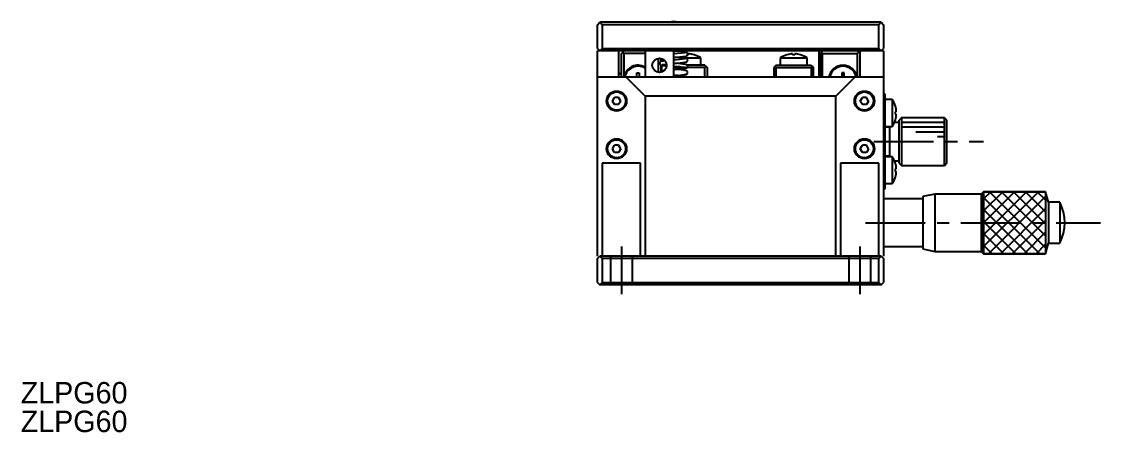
# Model space of a CAD drawing. Extents: x -28 to 401, y 14 to 263.
# Drawn here: x -28.4 to 197.9, y 13.7 to 99.8 of the extents above; entities that cross this region are included whole.
import ezdxf

# ---------------------------------------------------------------- set-up
doc = ezdxf.new("R2010")
doc.units = 0
doc.header["$LTSCALE"] = 10
doc.linetypes.add('CENTER', pattern=[2, 1.25, -0.25, 0.25, -0.25])
doc.linetypes.add('DASHED', pattern=[3.5, 2, -1.5])
doc.layers.get('0').update_dxf_attribs({"linetype": 'CONTINUOUS'})
doc.layers.add('CENTER', color=1, linetype='CENTER')
doc.styles.get("Standard").update_dxf_attribs({"font": 'FGP教科書体NT-M'})

msp = doc.modelspace()

# ---------------------------------------------------------------- linework, layer by layer
at = {"color": 7, "linetype": 'CONTINUOUS'}
for p, q in [((92.43124, 99.147625), (92.93124, 99.647625)), ((93.43124, 99.147625), (92.93124, 99.647625)), ((151.93124, 99.647625), (92.93124, 99.647625)), ((151.93124, 99.647625), (151.43124, 99.147625)), ((151.93124, 99.647625), (152.43124, 99.147625)), ((92.43124, 94.147625), (92.43124, 99.147625)), ((93.43124, 99.147625), (93.43124, 94.147625)), ((151.43124, 99.147625), (93.43124, 99.147625)), ((151.43124, 94.147625), (151.43124, 99.147625)), ((152.43124, 99.147625), (152.43124, 94.147625)), ((92.43124, 94.147625), (92.93124, 93.647625)), ((92.43124, 50.647625), (92.43124, 93.647625)), ((152.43124, 93.647625), (92.43124, 93.647625)), ((92.93124, 93.647625), (93.43124, 94.147625)), ((93.43124, 94.147625), (151.43124, 94.147625)), ((96.93124, 88.147625), (96.93124, 93.647625)), ((97.43124, 93.147625), (97.93124, 93.647625)), ((97.43124, 88.147625), (97.43124, 93.147625)), ((97.93124, 93.147625), (97.68124, 93.397625)), ((102.43124, 93.147625), (97.93124, 93.147625)), ((97.93124, 93.147625), (97.93124, 88.147625)), ((102.43124, 93.647625), (102.43124, 88.147625)), ((108.431201, 93.584349), (109.225167, 93.647616)), ((108.43124, 88.147625), (108.43124, 93.647625)), ((110.818913, 93.253314), (108.431378, 93.010629)), ((111.1066, 93.321206), (111.004157, 93.359231)), ((111.223525, 93.24772), (111.1066, 93.321206)), ((111.301938, 93.159372), (111.223525, 93.24772)), ((111.275326, 92.7606), (111.327761, 92.849605)), ((111.346522, 93.062485), (111.301938, 93.159372)), ((111.54124, 92.840829), (111.32613, 92.846814)), ((111.327761, 92.849605), (111.355516, 92.952476)), ((111.355516, 92.952476), (111.346522, 93.062485)), ((111.54124, 93.034086), (111.54124, 92.840829)), ((112.683388, 92.846998), (112.680379, 92.840829)), ((132.182101, 92.840829), (132.179093, 92.846998)), ((133.32124, 92.840829), (133.32124, 93.034086)), ((133.84124, 92.840829), (133.32124, 92.840829)), ((133.84124, 93.034086), (133.84124, 92.840829)), ((134.983388, 92.846998), (134.980379, 92.840829)), ((138.93124, 88.147625), (138.93124, 93.647625)), ((139.13124, 93.147625), (139.63124, 93.647625)), ((139.13124, 93.147625), (139.13124, 88.147625)), ((139.63124, 93.147625), (139.38124, 93.397625)), ((139.63124, 93.147625), (146.93124, 93.147625)), ((139.63124, 88.147625), (139.63124, 93.147625)), ((147.43124, 93.147625), (146.93124, 93.647625)), ((146.93124, 93.147625), (147.18124, 93.397625)), ((146.93124, 93.147625), (146.93124, 88.147625)), ((147.43124, 93.647625), (147.43124, 88.147625)), ((151.43124, 94.147625), (151.93124, 93.647625)), ((151.93124, 93.647625), (152.43124, 94.147625)), ((152.43124, 93.647625), (152.43124, 50.647625)), ((105.23124, 89.161302), (105.23124, 92.133946)), ((105.46653, 91.139111), (105.463179, 91.019838)), ((105.463179, 91.019838), (105.496333, 90.919461)), ((105.510514, 91.241737), (105.46653, 91.139111)), ((105.496333, 90.919461), (105.561307, 90.823017)), ((105.577082, 91.322818), (105.510514, 91.241737)), ((105.525457, 92.144522), (105.595396, 92.064463)), ((105.561307, 90.823017), (105.642547, 90.750575)), ((105.66163, 91.386838), (105.577082, 91.322818)), ((105.595396, 92.064463), (105.686742, 92.002545)), ((105.642547, 90.750575), (105.753568, 90.693358)), ((105.761485, 91.433255), (105.66163, 91.386838)), ((105.686742, 92.002545), (105.78254, 91.964186)), ((105.73124, 91.982804), (105.73124, 91.421424)), ((105.73124, 90.702332), (105.73124, 89.178328)), ((105.93124, 91.480321), (105.93124, 91.924586)), ((105.93124, 89.233771), (105.93124, 90.64464)), ((106.010848, 90.798085), (106.908051, 90.907679)), ((110.815216, 91.977049), (108.431365, 91.735604)), ((110.435499, 92.190088), (114.08124, 92.190088)), ((110.973762, 90.778865), (110.870871, 90.83495)), ((110.986837, 90.779739), (110.973771, 90.778776)), ((111.109562, 92.046667), (110.974802, 92.096944)), ((110.999819, 90.780064), (110.986837, 90.779739)), ((111.012696, 90.779784), (110.999819, 90.780064)), ((111.00387, 92.586618), (111.106693, 92.624562)), ((111.025453, 90.77893), (111.012696, 90.779784)), ((111.038073, 90.777534), (111.025453, 90.77893)), ((111.05054, 90.775623), (111.038073, 90.777534)), ((111.062841, 90.773229), (111.05054, 90.775623)), ((111.074962, 90.770377), (111.062841, 90.773229)), ((111.069794, 91.333903), (111.166478, 91.383529)), ((111.090821, 90.76591), (111.074962, 90.770377)), ((111.10631, 90.760739), (111.090821, 90.76591)), ((111.121406, 90.754924), (111.10631, 90.760739)), ((111.106693, 92.624562), (111.19516, 92.679176)), ((111.246762, 91.952006), (111.109562, 92.046667)), ((111.136086, 90.748518), (111.121406, 90.754924)), ((111.150332, 90.741576), (111.136086, 90.748518)), ((111.164125, 90.734148), (111.150332, 90.741576)), ((111.180059, 90.724659), (111.164125, 90.734148)), ((111.166478, 91.383529), (111.254684, 91.460683)), ((111.195301, 90.714618), (111.180059, 90.724659)), ((111.19516, 92.679176), (111.275326, 92.7606)), ((111.209832, 90.704098), (111.195301, 90.714618)), ((111.223642, 90.693169), (111.209832, 90.704098)), ((111.236719, 90.681895), (111.223642, 90.693169)), ((111.249061, 90.670337), (111.236719, 90.681895)), ((111.313123, 91.866301), (111.246762, 91.952006)), ((111.260664, 90.658552), (111.249061, 90.670337)), ((111.254684, 91.460683), (111.312989, 91.544149)), ((111.27153, 90.646592), (111.260664, 90.658552)), ((114.93124, 90.647625), (111.270591, 90.647625)), ((111.281664, 90.634506), (111.27153, 90.646592)), ((111.291073, 90.622341), (111.281664, 90.634506)), ((111.299768, 90.610139), (111.291073, 90.622341)), ((111.30776, 90.597939), (111.299768, 90.610139)), ((111.315065, 90.585776), (111.30776, 90.597939)), ((111.312989, 91.544149), (111.352133, 91.653943)), ((111.351507, 91.766965), (111.313123, 91.866301)), ((111.321699, 90.573684), (111.315065, 90.585776)), ((111.327681, 90.561694), (111.321699, 90.573684)), ((111.333032, 90.549833), (111.327681, 90.561694)), ((111.337773, 90.538127), (111.333032, 90.549833)), ((111.341927, 90.526599), (111.337773, 90.538127)), ((111.34552, 90.51527), (111.341927, 90.526599)), ((111.352133, 91.653943), (111.351507, 91.766965)), ((114.08124, 90.647625), (114.08124, 92.190088)), ((114.93124, 90.647625), (115.43124, 90.147625)), ((129.93124, 90.647625), (129.43124, 90.147625)), ((129.93124, 90.647625), (137.23124, 90.647625)), ((130.78124, 92.190088), (136.38124, 92.190088)), ((130.78124, 92.190088), (130.78124, 90.647625)), ((136.38124, 90.647625), (136.38124, 92.190088)), ((137.23124, 90.647625), (137.73124, 90.147625)), ((97.43124, 88.647625), (96.93124, 89.147625)), ((100.67124, 89.046764), (101.19124, 89.046764)), ((100.67124, 88.147625), (100.67124, 89.046764)), ((101.19124, 89.046764), (101.19124, 88.147625)), ((106.002771, 89.519376), (106.498894, 89.594689)), ((110.881992, 90.147625), (108.43124, 90.147625)), ((110.946615, 90.024254), (111.040208, 90.073982)), ((110.974268, 88.754466), (111.097029, 88.799417)), ((111.003335, 90.111588), (111.040486, 90.084197)), ((111.040208, 90.073982), (111.041092, 90.081065)), ((111.040486, 90.084197), (111.055527, 90.085451)), ((111.055527, 90.085451), (111.070221, 90.087495)), ((111.070221, 90.087495), (111.084553, 90.09027)), ((111.189498, 89.450751), (111.080664, 89.511125)), ((111.084553, 90.09027), (111.098511, 90.093719)), ((111.097029, 88.799417), (111.217495, 88.876544)), ((111.098511, 90.093719), (111.112083, 90.097787)), ((111.112083, 90.097787), (111.125261, 90.102422)), ((111.125261, 90.102422), (111.140544, 90.108663)), ((111.140544, 90.108663), (111.155237, 90.115568)), ((111.155237, 90.115568), (111.169334, 90.123062)), ((111.169334, 90.123062), (111.18283, 90.131072)), ((111.18283, 90.131072), (111.195722, 90.139532)), ((111.281804, 89.362637), (111.189498, 89.450751)), ((111.195722, 90.139532), (111.209447, 90.149464)), ((114.93124, 90.147625), (111.206905, 90.147625)), ((111.209447, 90.149464), (111.222419, 90.159798)), ((111.217495, 88.876544), (111.286102, 88.951345)), ((111.222419, 90.159798), (111.234646, 90.170458)), ((111.234646, 90.170458), (111.246138, 90.181374)), ((111.246138, 90.181374), (111.256907, 90.19248)), ((111.256907, 90.19248), (111.266796, 90.203515)), ((111.266796, 90.203515), (111.27602, 90.214624)), ((111.27602, 90.214624), (111.284596, 90.225758)), ((111.340759, 89.256402), (111.281804, 89.362637)), ((111.284596, 90.225758), (111.292544, 90.236874)), ((111.286102, 88.951345), (111.335629, 89.044068)), ((111.292544, 90.236874), (111.298161, 90.245259)), ((111.298161, 90.245259), (111.30344, 90.253595)), ((111.30344, 90.253595), (111.30839, 90.261867)), ((111.30839, 90.261867), (111.313022, 90.27006)), ((111.313022, 90.27006), (111.317348, 90.278163)), ((111.317348, 90.278163), (111.321376, 90.286164)), ((111.321376, 90.286164), (111.324602, 90.292933)), ((111.324602, 90.292933), (111.327624, 90.299612)), ((111.327624, 90.299612), (111.330451, 90.306196)), ((111.330451, 90.306196), (111.333089, 90.312679)), ((111.333089, 90.312679), (111.335546, 90.319057)), ((111.335546, 90.319057), (111.337828, 90.325325)), ((111.335629, 89.044068), (111.357363, 89.15571)), ((111.337828, 90.325325), (111.339943, 90.331479)), ((111.339943, 90.331479), (111.343262, 90.341962)), ((111.357363, 89.15571), (111.340759, 89.256402)), ((111.343262, 90.341962), (111.346127, 90.352066)), ((111.348577, 90.504159), (111.34552, 90.51527)), ((111.346127, 90.352066), (111.348574, 90.361775)), ((111.348574, 90.361775), (111.350639, 90.371076)), ((111.351125, 90.493282), (111.348577, 90.504159)), ((111.350639, 90.371076), (111.352356, 90.379959)), ((111.353191, 90.482656), (111.351125, 90.493282)), ((111.352356, 90.379959), (111.353814, 90.388784)), ((111.354803, 90.472292), (111.353191, 90.482656)), ((111.353814, 90.388784), (111.355088, 90.398122)), ((111.355989, 90.462204), (111.354803, 90.472292)), ((111.355088, 90.398122), (111.356128, 90.407976)), ((111.35678, 90.452401), (111.355989, 90.462204)), ((111.356128, 90.407976), (111.356754, 90.416227)), ((111.356754, 90.416227), (111.357166, 90.4248)), ((111.357215, 90.442894), (111.35678, 90.452401)), ((111.357166, 90.4248), (111.357331, 90.433691)), ((111.357331, 90.433691), (111.357215, 90.442894)), ((115.18124, 90.397625), (114.93124, 90.147625)), ((114.93124, 88.147625), (114.93124, 90.147625)), ((115.43124, 90.147625), (115.43124, 88.147625)), ((129.43124, 90.147625), (129.43124, 88.147625)), ((129.68124, 90.397625), (129.93124, 90.147625)), ((129.93124, 90.147625), (137.23124, 90.147625)), ((129.93124, 88.147625), (129.93124, 90.147625)), ((137.23124, 90.147625), (137.48124, 90.397625)), ((137.23124, 90.147625), (137.23124, 88.147625)), ((137.73124, 88.147625), (137.73124, 90.147625)), ((144.19124, 89.046764), (143.67124, 89.046764)), ((143.67124, 89.046764), (143.67124, 88.147625)), ((144.19124, 88.147625), (144.19124, 89.046764)), ((152.43124, 88.147625), (92.43124, 88.147625)), ((102.43124, 84.147625), (98.43124, 88.147625)), ((111.134463, 88.210699), (111.037153, 88.252048)), ((111.22555, 88.147679), (111.134463, 88.210699)), ((146.43124, 88.147625), (142.43124, 84.147625)), ((95.565215, 83.147625), (95.998228, 83.897625)), ((96.864253, 83.897625), (95.998228, 83.897625)), ((97.297266, 83.147625), (96.864253, 83.897625)), ((102.43124, 84.147625), (102.43124, 50.647625)), ((142.43124, 84.147625), (102.43124, 84.147625)), ((142.43124, 50.647625), (142.43124, 84.147625)), ((147.565215, 83.147625), (147.998228, 83.897625)), ((148.864253, 83.897625), (147.998228, 83.897625)), ((149.297266, 83.147625), (148.864253, 83.897625)), ((152.73124, 84.647625), (152.43124, 84.647625)), ((152.73124, 84.647625), (152.73124, 64.647625)), ((95.998228, 82.397625), (95.565215, 83.147625)), ((96.864253, 82.397625), (95.998228, 82.397625)), ((97.297266, 83.147625), (96.864253, 82.397625)), ((147.998228, 82.397625), (147.565215, 83.147625)), ((148.864253, 82.397625), (147.998228, 82.397625)), ((149.297266, 83.147625), (148.864253, 82.397625)), ((154.273703, 83.447625), (152.73124, 83.447625)), ((154.273703, 83.447625), (154.273703, 77.847625)), ((154.924445, 82.046764), (154.930613, 82.049772)), ((154.924445, 80.907625), (155.117702, 80.907625)), ((154.924445, 80.387625), (154.924445, 80.907625)), ((155.117702, 80.387625), (154.924445, 80.387625)), ((154.930613, 79.245477), (154.924445, 79.248486)), ((156.23124, 79.647625), (155.73124, 79.147625)), ((156.23124, 79.647625), (156.23124, 69.647625)), ((164.23124, 79.647625), (156.23124, 79.647625)), ((164.23124, 79.622562), (164.23124, 79.647625)), ((165.23124, 79.622562), (164.23124, 79.622562)), ((165.73124, 79.119761), (165.23124, 79.622562)), ((165.23124, 69.672688), (165.23124, 79.622562)), ((152.73124, 77.847625), (154.273703, 77.847625)), ((153.73124, 77.647625), (152.73124, 77.647625)), ((153.73124, 71.447625), (153.73124, 77.847625)), ((155.73124, 78.647625), (154.713816, 78.647625)), ((155.73124, 70.147625), (155.73124, 79.147625)), ((165.73124, 70.175489), (165.73124, 79.119761)), ((95.565215, 73.147625), (95.998228, 73.897625)), ((95.998228, 72.397625), (95.565215, 73.147625)), ((96.864253, 73.897625), (95.998228, 73.897625)), ((97.297266, 73.147625), (96.864253, 73.897625)), ((97.297266, 73.147625), (96.864253, 72.397625)), ((147.565215, 73.147625), (147.998228, 73.897625)), ((147.998228, 72.397625), (147.565215, 73.147625)), ((148.864253, 73.897625), (147.998228, 73.897625)), ((149.297266, 73.147625), (148.864253, 73.897625)), ((149.297266, 73.147625), (148.864253, 72.397625)), ((96.864253, 72.397625), (95.998228, 72.397625)), ((148.864253, 72.397625), (147.998228, 72.397625)), ((152.73124, 71.647625), (153.73124, 71.647625)), ((154.273703, 71.447625), (152.73124, 71.447625)), ((154.273703, 71.447625), (154.273703, 65.847625)), ((154.713816, 70.647625), (155.73124, 70.647625)), ((165.23124, 69.672688), (165.73124, 70.175489)), ((101.43124, 70.147625), (93.43124, 70.147625)), ((93.43124, 70.147625), (93.43124, 50.647625)), ((101.43124, 50.647625), (101.43124, 70.147625)), ((151.43124, 70.147625), (143.43124, 70.147625)), ((143.43124, 70.147625), (143.43124, 50.647625)), ((151.43124, 50.647625), (151.43124, 70.147625)), ((154.924445, 70.046764), (154.930613, 70.049772)), ((154.924445, 68.907625), (155.117702, 68.907625)), ((154.924445, 68.387625), (154.924445, 68.907625)), ((155.117702, 68.387625), (154.924445, 68.387625)), ((155.73124, 70.147625), (156.23124, 69.647625)), ((156.23124, 69.647625), (164.23124, 69.647625)), ((164.23124, 69.672688), (165.23124, 69.672688)), ((164.23124, 69.647625), (164.23124, 69.672688)), ((152.73124, 65.847625), (154.273703, 65.847625)), ((154.930613, 67.245477), (154.924445, 67.248486)), ((152.73124, 64.647625), (152.43124, 64.647625)), ((163.181239, 63.647621), (160.68124, 63.147622)), ((163.181239, 63.647621), (163.181239, 51.647629)), ((172.931244, 63.647621), (163.181239, 63.647621)), ((173.431246, 64.147624), (172.931244, 63.647621)), ((172.931244, 63.647621), (172.931244, 51.647629)), ((173.431246, 64.147624), (173.431246, 51.147626)), ((186.431247, 64.147624), (173.431246, 64.147624)), ((186.431247, 64.147624), (186.431247, 51.147626)), ((187.020735, 61.947625), (186.431247, 64.147624)), ((160.68124, 62.647625), (152.43124, 62.647625)), ((160.68124, 63.147622), (160.68124, 52.147628)), ((187.020735, 61.947625), (187.020735, 53.347625)), ((189.431246, 61.947625), (187.020735, 61.947625)), ((189.431246, 61.947625), (189.431246, 53.347625)), ((152.43124, 52.647625), (160.68124, 52.647625)), ((160.68124, 52.147628), (163.181239, 51.647629)), ((186.431247, 51.147626), (187.020735, 53.347625)), ((187.020735, 53.347625), (189.431246, 53.347625)), ((92.43124, 50.147625), (92.93124, 50.647625)), ((92.43124, 45.147625), (92.43124, 50.147625)), ((93.43124, 50.147625), (92.93124, 50.647625)), ((151.93124, 50.647625), (92.93124, 50.647625)), ((93.43124, 50.147625), (93.43124, 45.147625)), ((151.43124, 50.147625), (93.43124, 50.147625)), ((151.93124, 50.647625), (151.43124, 50.147625)), ((151.43124, 45.147625), (151.43124, 50.147625)), ((151.93124, 50.647625), (152.43124, 50.147625)), ((152.43124, 50.147625), (152.43124, 45.147625)), ((163.181239, 51.647629), (172.931244, 51.647629)), ((172.931244, 51.647629), (173.431246, 51.147626)), ((173.431246, 51.147626), (186.431247, 51.147626)), ((92.43124, 45.147625), (92.93124, 44.647625)), ((92.93124, 44.647625), (93.43124, 45.147625)), ((151.93124, 44.647625), (92.93124, 44.647625)), ((93.43124, 45.147625), (151.43124, 45.147625)), ((151.43124, 45.147625), (151.93124, 44.647625)), ((151.93124, 44.647625), (152.43124, 45.147625))]:
    msp.add_line(p, q, dxfattribs=at)
at = {"color": 3, "linetype": 'CONTINUOUS'}
for p, q in [((165.23124, 78.647625), (156.23124, 78.647625)), ((165.23124, 77.647625), (156.23124, 77.647625)), ((165.23124, 76.647625), (159.23124, 76.647625)), ((165.23124, 75.647625), (163.73124, 75.647625)), ((173.431246, 62.637741), (174.941129, 64.147624)), ((173.431246, 60.137741), (177.441129, 64.147624)), ((173.431246, 57.637741), (179.941129, 64.147624)), ((173.431246, 55.137741), (182.441129, 64.147624)), ((173.431246, 52.637741), (184.941129, 64.147624)), ((174.696383, 64.147624), (186.431247, 52.412759)), ((177.196383, 64.147624), (186.431247, 54.912759)), ((179.696383, 64.147624), (186.431247, 57.412759)), ((182.196383, 64.147624), (186.431247, 59.912759)), ((184.696383, 64.147624), (186.431247, 62.412759)), ((173.431246, 62.91276), (185.196381, 51.147626)), ((174.441131, 51.147626), (186.431247, 63.137742)), ((173.431246, 60.41276), (182.696381, 51.147626)), ((176.941131, 51.147626), (186.431247, 60.637742)), ((173.431246, 57.91276), (180.196381, 51.147626)), ((179.441131, 51.147626), (186.431247, 58.137742)), ((173.431246, 55.41276), (177.696381, 51.147626)), ((181.941131, 51.147626), (186.431247, 55.637742)), ((173.431246, 52.91276), (175.196381, 51.147626)), ((184.441131, 51.147626), (186.431247, 53.137742))]:
    msp.add_line(p, q, dxfattribs=at)
at = {"color": 3, "linetype": 'DASHED'}
for p, q in [((173.431246, 51.147626), (173.431246, 64.147624)), ((173.431246, 64.147624), (186.431247, 64.147624)), ((186.431247, 64.147624), (186.431247, 51.147626)), ((95.18124, 50.647625), (95.18124, 44.647625)), ((99.68124, 50.647625), (99.68124, 44.647625)), ((145.18124, 50.647625), (145.18124, 44.647625)), ((149.68124, 50.647625), (149.68124, 44.647625)), ((186.431247, 51.147626), (173.431246, 51.147626))]:
    msp.add_line(p, q, dxfattribs=at)
at = {"color": 7, "linetype": 'CONTINUOUS'}
for centre, radius in [((105.431139, 90.64762), 1.499995), ((96.43124, 83.147625), 2.1), ((96.43124, 83.147625), 1.9), ((148.43124, 83.147625), 2.1), ((148.43124, 83.147625), 1.9), ((96.43124, 73.147625), 2.1), ((96.43124, 73.147625), 1.9), ((148.43124, 73.147625), 2.1), ((148.43124, 73.147625), 1.9)]:
    msp.add_circle(centre, radius, dxfattribs=at)
for centre, radius, start, end in [((108.407965, 96.851874), 2.95, 71.389926, 108.610119), ((107.668929, 74.258812), 19.389424, 80.09513514, 86.61478152), ((111.28124, 88.047625), 4.993235, 73.727445, 87.015233), ((111.28124, 88.047625), 5, 55.944202, 73.714157), ((133.58124, 88.047625), 5, 106.285843, 124.055798), ((133.58124, 88.047625), 4.993235, 92.984767, 106.272555), ((133.58124, 88.047625), 4.993235, 73.727445, 87.015233), ((133.58124, 88.047625), 5, 55.944202, 73.714157), ((100.93124, 87.647625), 3, 60, 170.405932), ((107.273973, 96.866522), 6.35764, 256.16385163, 266.84932807), ((106.936011, 87.131258), 4.459449, 94.23257573, 105.27065927), ((106.670579, 95.097767), 3.256984, 254.17757689, 263.68917028), ((106.891825, 118.660334), 26.395977, 273.34353859, 278.96221188), ((107.241705, 113.279504), 22.276976, 273.06126199, 279.89485178), ((107.742474, 72.033541), 19.059902, 80.55301239, 86.7980813), ((107.490968, 70.787846), 21.592007, 80.71483368, 86.48467446), ((143.93124, 87.647625), 3, 9.594068, 170.405932), ((100.93124, 87.647625), 2.8, 57.607635, 169.713439), ((106.774486, 116.179532), 27.744773, 273.42287748, 278.70644558), ((106.740755, 118.019263), 28.309182, 273.42306213, 278.54399405), ((107.120752, 66.628289), 23.802096, 80.61199679, 86.84424095), ((107.779995, 72.003186), 17.81635, 79.32366934, 86.68914055), ((107.868293, 70.944625), 17.59513, 79.62448996, 86.91578174), ((143.93124, 87.647625), 2.8, 10.286561, 169.713439), ((150.13124, 80.647625), 5, 16.285843, 34.055798), ((150.13124, 80.647625), 4.993235, 2.984767, 16.272555), ((150.13124, 80.647625), 5, 325.944202, 343.714157), ((150.13124, 80.647625), 4.993235, 343.727445, 357.015233), ((150.13124, 68.647625), 5, 16.285843, 34.055798), ((150.13124, 68.647625), 4.993235, 2.984767, 16.272555), ((150.13124, 68.647625), 4.993235, 343.727445, 357.015233), ((150.13124, 68.647625), 5, 325.944202, 343.714157), ((180.686246, 57.647625), 9.745001, 333.816209, 26.183791)]:
    msp.add_arc(centre, radius, start, end, dxfattribs=at)
at = {"layer": 'CENTER', "color": 1, "linetype": 'CENTER'}
for p, q in [((150.431244, 74.647625), (173.431244, 74.647625)), ((148.681244, 57.647625), (197.931244, 57.647625)), ((97.43124, 52.647625), (97.43124, 42.647625)), ((147.43124, 52.647625), (147.43124, 42.647625))]:
    msp.add_line(p, q, dxfattribs=at)

# ---------------------------------------------------------------- texts
at = {"color": 7}
for p in [(-28.576221, 19.761772), (-28.576221, 13.761772)]:
    msp.add_text('ZLPG60', height=4.5, dxfattribs=at).set_placement(p)

doc.saveas('drawing.dxf')
